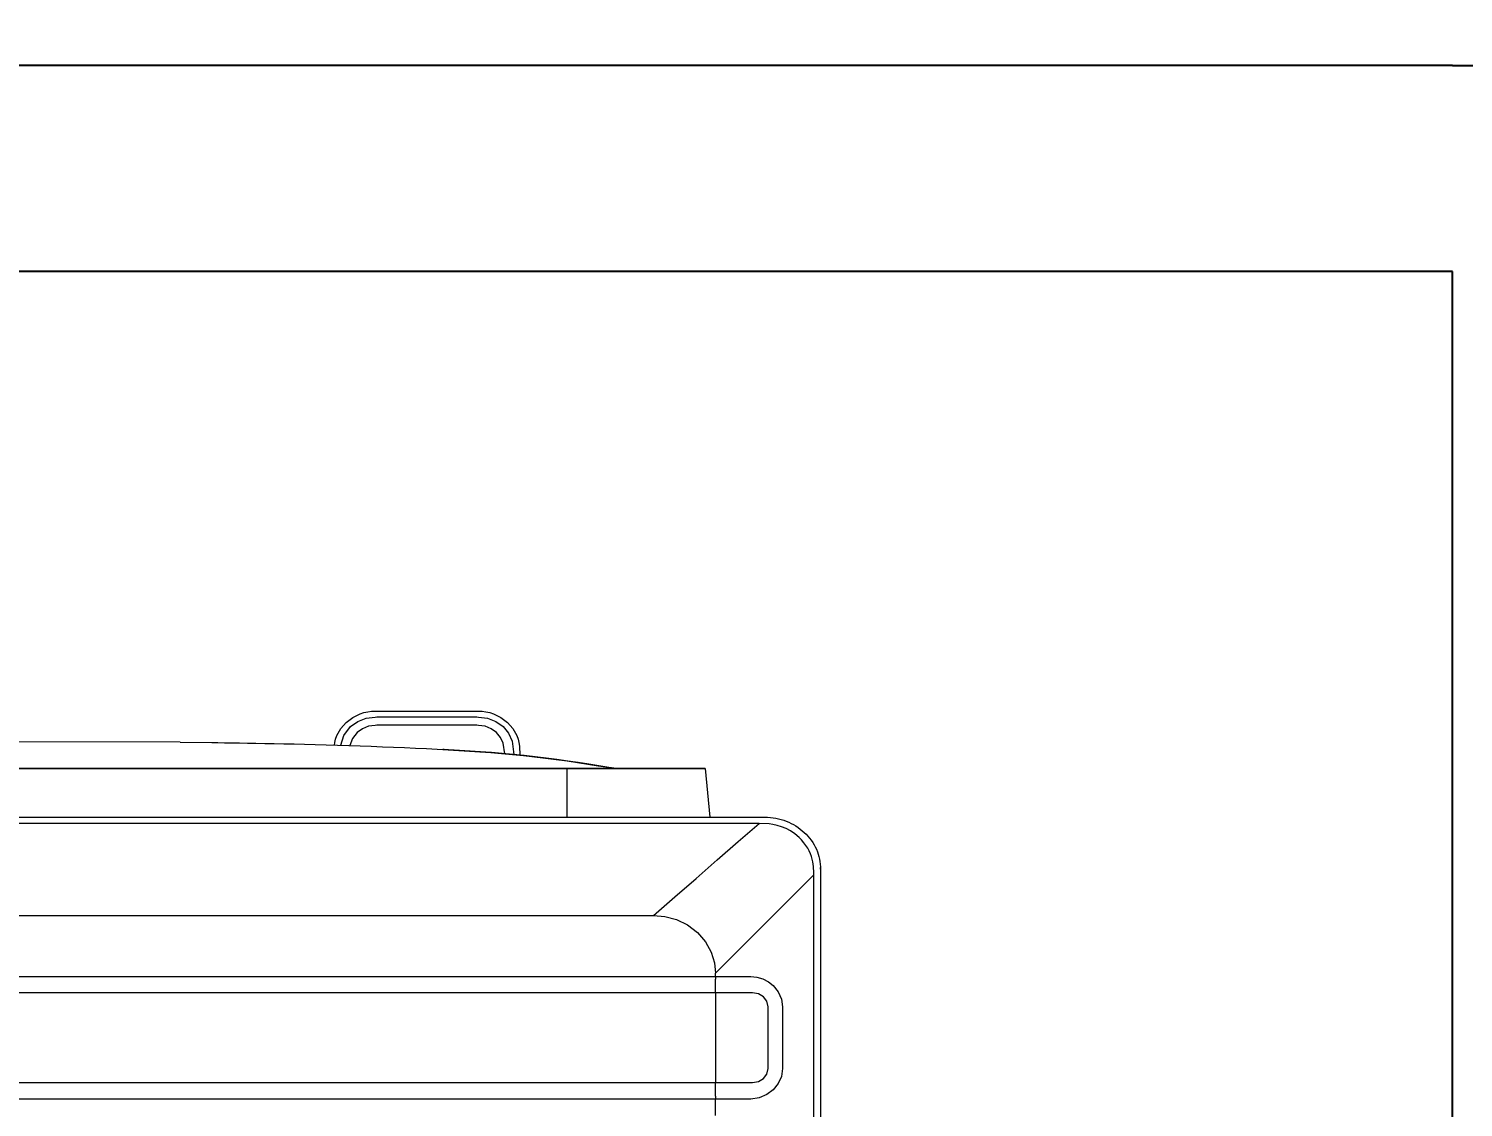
# Model space of a CAD drawing. Header units: millimetres. Extents: x -297 to 39764, y -29258 to 20315.
# Drawn here: x 14570 to 15267, y -15599 to -15074 of the extents above; entities that cross this region are included whole.
import ezdxf

# ---------------------------------------------------------------- set-up
doc = ezdxf.new("R2010")
doc.units = ezdxf.units.MM
doc.layers.get('Defpoints').update_dxf_attribs({"color": 250})
for name, color, linetype in [('.ZT-空调.检修口', 52, 'Continuous'), ('P-轴号.索引', 53, 'Continuous'), ('WINDOW', 4, 'Continuous')]:
    doc.layers.add(name, color=color, linetype=linetype)
doc.layers.add('ACS_DLJ_SWJ', color=9, linetype='Continuous', lineweight=0)
doc.styles.add('文字样式', font='', dxfattribs={"width": 0.75})
doc.styles.get('文字样式').set_extended_font_data('SimSun')
doc.dimstyles.new('沈阳府1-40(轴距)', dxfattribs={"dimscale": 40, "dimtxt": 3, "dimasz": 1, "dimexe": 0.8, "dimexo": 1, "dimgap": 0.5, "dimtad": 1, "dimdec": 0, "dimrnd": 5, "dimtxsty": '文字样式', "dimblk": 'ARCHTICK', "dimcen": 1, "dimdle": 0.55, "dimclrd": 252, "dimclre": 252, "dimclrt": 53, "dimadec": 0, "dimazin": 0, "dimtfac": 1, "dimtdec": 0, "dimtix": 1, "dimtmove": 2, "dimatfit": 3, "dimfxl": 3, "dimfxlon": 1, "dimarcsym": 0})

# ---------------------------------------------------------------- blocks, each defined once
blk = doc.blocks.new('_ArchTick')
at = {"color": 0, "linetype": 'ByBlock', "const_width": 0.4}
blk.add_lwpolyline([(-0.5, -0.5), (0.5, 0.5)], dxfattribs=at)
blk = doc.blocks.new('*D133')
at = {"layer": 'Defpoints', "color": 0, "transparency": 16777216}
for p in [(19861.91, -14429.73), (6861.91, -14765.4), (19861.91, -15864.21)]:
    blk.add_point(p, dxfattribs=at)
at = {"layer": 'P-轴号.索引', "color": 252, "lineweight": -2}
for p, q in [((6861.91, -14549.73), (6861.91, -14397.73)), ((19861.91, -14549.73), (19861.91, -14397.73)), ((6839.91, -14429.73), (19883.91, -14429.73))]:
    blk.add_line(p, q, dxfattribs=at)
at = {"layer": 'P-轴号.索引', "color": 252, "lineweight": -2, "xscale": 40, "yscale": 40, "zscale": 40, "rotation": 180}
blk.add_blockref('_ArchTick', (6861.91, -14429.73), dxfattribs=at)
at = {"layer": 'P-轴号.索引', "color": 252, "lineweight": -2, "xscale": 40, "yscale": 40, "zscale": 40}
blk.add_blockref('_ArchTick', (19861.91, -14429.73), dxfattribs=at)
at = {"layer": 'P-轴号.索引', "color": 53, "insert": (13361.91, -14349.73), "char_height": 120, "attachment_point": 5, "style": '文字样式'}
blk.add_mtext('13000', dxfattribs=at)
blk = doc.blocks.new('*D136')
at = {"layer": 'Defpoints', "color": 0, "transparency": 16777216}
for p in [(12711.91, -14765.4), (12711.91, -15565.4), (15361.91, -15565.4)]:
    blk.add_point(p, dxfattribs=at)
at = {"layer": 'P-轴号.索引', "color": 252, "lineweight": -2}
for p, q in [((12711.91, -14885.4), (12711.91, -14733.4)), ((15361.91, -14885.4), (15361.91, -14733.4)), ((15383.91, -14765.4), (12689.91, -14765.4))]:
    blk.add_line(p, q, dxfattribs=at)
at = {"layer": 'P-轴号.索引', "color": 252, "lineweight": -2, "xscale": 40, "yscale": 40, "zscale": 40, "rotation": 180}
blk.add_blockref('_ArchTick', (12711.91, -14765.4), dxfattribs=at)
at = {"layer": 'P-轴号.索引', "color": 252, "lineweight": -2, "xscale": 40, "yscale": 40, "zscale": 40}
blk.add_blockref('_ArchTick', (15361.91, -14765.4), dxfattribs=at)
at = {"layer": 'P-轴号.索引', "color": 53, "insert": (14036.91, -14685.4), "char_height": 120, "attachment_point": 5, "style": '文字样式'}
blk.add_mtext('2650', dxfattribs=at)
blk = doc.blocks.new('retrrrrrrrr')
at = {"layer": 'ACS_DLJ_SWJ', "color": 250, "lineweight": 5}
for p, q in [((-84539.83273, 19564.26732, 1.04893), (-84536.2395, 19566.01396, 1.04893)), ((-84536.2395, 19566.01396, 1.04893), (-84534.37213, 19566.60639, 1.04893)), ((-84534.37213, 19566.60639, 1.04893), (-84532.50993, 19567.01642, 1.04893)), ((-84533.26585, 19563.87989, 1.04893), (-84528.88477, 19564.43681, 1.04893)), ((-84532.50993, 19567.01642, 1.04893), (-84530.68311, 19567.25371, 1.04893)), ((-84530.68311, 19567.25371, 1.04893), (-84528.86406, 19567.32958, 1.04893)), ((-84528.88477, 19564.43681, 1.04893), (-84528.08484, 19564.43843, 1.04893)), ((-84528.86406, 19567.32958, 1.04893), (-84478.76767, 19567.32958, 1.04893)), ((-84528.08484, 19564.43843, 1.04893), (-84527.2849, 19564.43843, 1.04893)), ((-84527.2849, 19564.43843, 1.04893), (-84521.77597, 19564.43843, 1.04893)), ((-84521.77597, 19564.43843, 1.04893), (-84516.26704, 19564.43843, 1.04893)), ((-84516.26704, 19564.43843, 1.04893), (-84498.30693, 19564.43843, 1.04893)), ((-84498.30693, 19564.43843, 1.04893), (-84480.34596, 19564.43843, 1.04893)), ((-84480.34596, 19564.43843, 1.04893), (-84479.54603, 19564.43843, 1.04893)), ((-84479.54603, 19564.43843, 1.04893), (-84478.74696, 19564.43681, 1.04893)), ((-84478.76767, 19567.32958, 1.04893), (-84476.94775, 19567.25371, 1.04893)), ((-84478.74696, 19564.43681, 1.04893), (-84474.36501, 19563.87989, 1.04893)), ((-84476.94775, 19567.25371, 1.04893), (-84475.12093, 19567.01642, 1.04893)), ((-84475.12093, 19567.01642, 1.04893), (-84473.2596, 19566.60639, 1.04893)), ((-84473.2596, 19566.60639, 1.04893), (-84471.39136, 19566.01396, 1.04893)), ((-84471.39136, 19566.01396, 1.04893), (-84467.79813, 19564.26732, 1.04893)), ((-84547.49467, 19555.4857, 1.04893), (-84545.62729, 19558.8466, 1.04893)), ((-84545.62729, 19558.8466, 1.04893), (-84543.03333, 19561.83946, 1.04893)), ((-84544.11803, 19555.4518, 1.04893), (-84540.83545, 19559.78611, 1.04893)), ((-84543.03333, 19561.83946, 1.04893), (-84539.83273, 19564.26732, 1.04893)), ((-84540.83545, 19559.78611, 1.04893), (-84537.32593, 19562.30114, 1.04893)), ((-84535.12633, 19558.71908, 1.04893), (-84537.70216, 19556.86428, 1.04893)), ((-84537.32593, 19562.30114, 1.04893), (-84533.26585, 19563.87989, 1.04893)), ((-84532.15009, 19559.90718, 1.04893), (-84535.12633, 19558.71908, 1.04893)), ((-84528.93568, 19560.37209, 1.04893), (-84532.15009, 19559.90718, 1.04893)), ((-84528.10727, 19560.40437, 1.04893), (-84528.93568, 19560.37209, 1.04893)), ((-84527.27886, 19560.4189, 1.04893), (-84528.10727, 19560.40437, 1.04893)), ((-84527.27282, 19560.4189, 1.04893), (-84527.27886, 19560.4189, 1.04893)), ((-84527.26678, 19560.4189, 1.04893), (-84527.27282, 19560.4189, 1.04893)), ((-84527.2616, 19560.40276, 1.04893), (-84527.26678, 19560.4189, 1.04893)), ((-84527.25556, 19560.38823, 1.04893), (-84527.2616, 19560.40276, 1.04893)), ((-84526.4004, 19560.38823, 1.04893), (-84527.25556, 19560.38823, 1.04893)), ((-84525.5461, 19560.38823, 1.04893), (-84526.4004, 19560.38823, 1.04893)), ((-84519.94053, 19560.38984, 1.04893), (-84525.5461, 19560.38823, 1.04893)), ((-84514.33581, 19560.38984, 1.04893), (-84519.94053, 19560.38984, 1.04893)), ((-84507.87594, 19560.39146, 1.04893), (-84514.33581, 19560.38984, 1.04893)), ((-84501.41606, 19560.39146, 1.04893), (-84507.87594, 19560.39146, 1.04893)), ((-84494.40219, 19560.38984, 1.04893), (-84501.41606, 19560.39146, 1.04893)), ((-84487.38918, 19560.38984, 1.04893), (-84494.40219, 19560.38984, 1.04893)), ((-84483.88224, 19560.38823, 1.04893), (-84487.38918, 19560.38984, 1.04893)), ((-84480.3753, 19560.38823, 1.04893), (-84483.88224, 19560.38823, 1.04893)), ((-84480.37012, 19560.40276, 1.04893), (-84480.3753, 19560.38823, 1.04893)), ((-84480.36408, 19560.4189, 1.04893), (-84480.37012, 19560.40276, 1.04893)), ((-84480.3589, 19560.4189, 1.04893), (-84480.36408, 19560.4189, 1.04893)), ((-84480.35286, 19560.4189, 1.04893), (-84480.3589, 19560.4189, 1.04893)), ((-84479.52532, 19560.39307, 1.04893), (-84480.35286, 19560.4189, 1.04893)), ((-84478.69518, 19560.37209, 1.04893), (-84479.52532, 19560.39307, 1.04893)), ((-84475.47732, 19559.90556, 1.04893), (-84478.69518, 19560.37209, 1.04893)), ((-84472.49591, 19558.71262, 1.04893), (-84475.47732, 19559.90556, 1.04893)), ((-84474.36501, 19563.87989, 1.04893), (-84470.30321, 19562.29952, 1.04893)), ((-84469.91834, 19556.8546, 1.04893), (-84472.49591, 19558.71262, 1.04893)), ((-84470.30321, 19562.29952, 1.04893), (-84466.79282, 19559.78449, 1.04893)), ((-84467.79813, 19564.26732, 1.04893), (-84464.5984, 19561.83946, 1.04893)), ((-84466.79282, 19559.78449, 1.04893), (-84464.10566, 19556.50269, 1.04893)), ((-84464.5984, 19561.83946, 1.04893), (-84462.00357, 19558.8466, 1.04893)), ((-84462.00357, 19558.8466, 1.04893), (-84460.1362, 19555.4857, 1.04893)), ((-84623.66355, 19552.17322, 1.04893), (-84733.09312, 19552.48477, 1.04893)), ((-84623.66355, 19552.17322, 1.04893), (-84608.37161, 19552.00533, 1.04893)), ((-84608.37161, 19552.00533, 1.04893), (-84605.45406, 19551.96821, 1.04893)), ((-84605.45406, 19551.96821, 1.04893), (-84602.14473, 19551.92462, 1.04893)), ((-84602.14473, 19551.92462, 1.04893), (-84598.64038, 19551.87458, 1.04893)), ((-84598.64038, 19551.87458, 1.04893), (-84594.93411, 19551.81969, 1.04893)), ((-84594.93411, 19551.81969, 1.04893), (-84591.01728, 19551.75835, 1.04893)), ((-84591.01728, 19551.75835, 1.04893), (-84586.88731, 19551.68732, 1.04893)), ((-84586.88731, 19551.68732, 1.04893), (-84582.54764, 19551.60984, 1.04893)), ((-84582.54764, 19551.60984, 1.04893), (-84578.00778, 19551.52267, 1.04893)), ((-84578.00778, 19551.52267, 1.04893), (-84573.27635, 19551.4242, 1.04893)), ((-84573.27635, 19551.4242, 1.04893), (-84568.36716, 19551.31604, 1.04893)), ((-84568.36716, 19551.31604, 1.04893), (-84563.2871, 19551.19659, 1.04893)), ((-84563.2871, 19551.19659, 1.04893), (-84558.05258, 19551.06422, 1.04893)), ((-84558.05258, 19551.06422, 1.04893), (-84552.69553, 19550.91893, 1.04893)), ((-84552.69553, 19550.91893, 1.04893), (-84547.25391, 19550.75912, 1.04893)), ((-84548.75093, 19550.80308, 1.04893), (-84548.56728, 19551.99726, 1.04893)), ((-84548.56728, 19551.99726, 1.04893), (-84548.12892, 19553.73906, 1.04893)), ((-84548.12892, 19553.73906, 1.04893), (-84547.49467, 19555.4857, 1.04893)), ((-84547.25391, 19550.75912, 1.04893), (-84541.77432, 19550.58801, 1.04893)), ((-84545.59103, 19550.70719, 1.04893), (-84544.11803, 19555.4518, 1.04893)), ((-84541.77432, 19550.58801, 1.04893), (-84536.29732, 19550.40398, 1.04893)), ((-84539.95786, 19554.00218, 1.04893), (-84541.20907, 19550.56901, 1.04893)), ((-84537.70216, 19556.86428, 1.04893), (-84539.95786, 19554.00218, 1.04893)), ((-84467.93447, 19554.44449, 1.04893), (-84469.91834, 19556.8546, 1.04893)), ((-84466.66424, 19551.66149, 1.04893), (-84467.93447, 19554.44449, 1.04893)), ((-84465.83031, 19546.60701, 1.04893), (-84466.66424, 19551.66149, 1.04893)), ((-84464.10566, 19556.50269, 1.04893), (-84462.41692, 19552.70431, 1.04893)), ((-84462.41692, 19552.70431, 1.04893), (-84461.47142, 19546.19594, 1.04893)), ((-84460.1362, 19555.4857, 1.04893), (-84459.50195, 19553.73906, 1.04893)), ((-84459.50195, 19553.73906, 1.04893), (-84459.06358, 19551.99726, 1.04893)), ((-84459.06358, 19551.99726, 1.04893), (-84458.81074, 19550.28775, 1.04893)), ((-84536.29732, 19550.40398, 1.04893), (-84530.8393, 19550.20865, 1.04893)), ((-84530.8393, 19550.20865, 1.04893), (-84525.4089, 19550.00041, 1.04893)), ((-84525.4089, 19550.00041, 1.04893), (-84520.00697, 19549.78087, 1.04893)), ((-84520.00697, 19549.78087, 1.04893), (-84514.63439, 19549.54842, 1.04893)), ((-84514.63439, 19549.54842, 1.04893), (-84509.29373, 19549.30305, 1.04893)), ((-84509.29373, 19549.30305, 1.04893), (-84503.98759, 19549.04477, 1.04893)), ((-84503.98759, 19549.04477, 1.04893), (-84498.71596, 19548.77357, 1.04893)), ((-84498.71596, 19548.77357, 1.04893), (-84493.48144, 19548.48946, 1.04893)), ((-84495.72764, 19548.61376, 1.04893), (-84496.0987, 19548.63474, 1.04893)), ((-84487.97683, 19548.17629, 1.04893), (-84495.80186, 19548.6186, 1.04893)), ((-84495.35658, 19548.59438, 1.04893), (-84495.72764, 19548.61376, 1.04893)), ((-84493.48144, 19548.48946, 1.04893), (-84488.28748, 19548.19243, 1.04893)), ((-84488.28748, 19548.19243, 1.04893), (-84483.13408, 19547.88411, 1.04893)), ((-84482.81997, 19547.86635, 1.04893), (-84487.97683, 19548.17629, 1.04893)), ((-84483.13408, 19547.88411, 1.04893), (-84478.02382, 19547.56125, 1.04893)), ((-84477.7054, 19547.5435, 1.04893), (-84482.81997, 19547.86635, 1.04893)), ((-84478.02382, 19547.56125, 1.04893), (-84472.75134, 19547.18997, 1.04893)), ((-84472.4286, 19547.17221, 1.04893), (-84477.7054, 19547.5435, 1.04893)), ((-84472.75134, 19547.18997, 1.04893), (-84467.45123, 19546.75735, 1.04893)), ((-84467.12505, 19546.73959, 1.04893), (-84472.4286, 19547.17221, 1.04893)), ((-84467.45123, 19546.75735, 1.04893), (-84462.12525, 19546.26338, 1.04893)), ((-84461.79474, 19546.24562, 1.04893), (-84467.12505, 19546.73959, 1.04893)), ((-84462.12525, 19546.26338, 1.04893), (-84456.7889, 19545.71292, 1.04893)), ((-84456.45495, 19545.69354, 1.04893), (-84461.79474, 19546.24562, 1.04893)), ((-84458.81074, 19550.28775, 1.04893), (-84458.60155, 19545.8999, 1.04893)), ((-84456.7889, 19545.71292, 1.04893), (-84451.46464, 19545.10918, 1.04893)), ((-84451.12637, 19545.09142, 1.04893), (-84456.45495, 19545.69354, 1.04893)), ((-84451.46464, 19545.10918, 1.04893), (-84446.16454, 19544.46024, 1.04893)), ((-84445.82282, 19544.44087, 1.04893), (-84451.12637, 19545.09142, 1.04893)), ((-84446.16454, 19544.46024, 1.04893), (-84440.90413, 19543.77095, 1.04893)), ((-84440.55896, 19543.74997, 1.04893), (-84445.82282, 19544.44087, 1.04893)), ((-84440.90413, 19543.77095, 1.04893), (-84435.69464, 19543.04776, 1.04893)), ((-84435.34688, 19543.02677, 1.04893), (-84440.55896, 19543.74997, 1.04893)), ((-84435.80423, 19539.34463, 1.04893), (-84951.7926, 19539.34463, 1.04893)), ((-84427.0179, 19539.34463, 1.04893), (-84435.80423, 19539.34463, 1.04893)), ((-84435.80423, 19539.34463, 1.04893), (-84435.80423, 19515.72788, 1.04893)), ((-84435.69464, 19543.04776, 1.04893), (-84430.55245, 19542.29712, 1.04893)), ((-84430.20038, 19542.27614, 1.04893), (-84435.34688, 19543.02677, 1.04893)), ((-84430.55245, 19542.29712, 1.04893), (-84425.49397, 19541.52873, 1.04893)), ((-84425.13931, 19541.50775, 1.04893), (-84430.20038, 19542.27614, 1.04893)), ((-84418.38259, 19539.34463, 1.04893), (-84427.0179, 19539.34463, 1.04893)), ((-84425.49397, 19541.52873, 1.04893), (-84420.53818, 19540.75388, 1.04893)), ((-84420.18093, 19540.73128, 1.04893), (-84425.13931, 19541.50775, 1.04893)), ((-84420.53818, 19540.75388, 1.04893), (-84415.69802, 19539.97581, 1.04893)), ((-84415.33818, 19539.95321, 1.04893), (-84420.18093, 19540.73128, 1.04893)), ((-84410.04498, 19539.34463, 1.04893), (-84418.38259, 19539.34463, 1.04893)), ((-84415.69802, 19539.97581, 1.04893), (-84414.58312, 19539.79501, 1.04893)), ((-84411.60602, 19539.34463, 1.04893), (-84415.33818, 19539.95321, 1.04893)), ((-84414.58312, 19539.79501, 1.04893), (-84413.47512, 19539.61421, 1.04893)), ((-84413.47512, 19539.61421, 1.04893), (-84411.81916, 19539.34301, 1.04893)), ((-84402.14833, 19539.34463, 1.04893), (-84410.04498, 19539.34463, 1.04893)), ((-84394.82726, 19539.34463, 1.04893), (-84402.14833, 19539.34463, 1.04893)), ((-84388.20774, 19539.34463, 1.04893), (-84394.82726, 19539.34463, 1.04893)), ((-84382.40196, 19539.34463, 1.04893), (-84388.20774, 19539.34463, 1.04893)), ((-84377.51003, 19539.34463, 1.04893), (-84382.40196, 19539.34463, 1.04893)), ((-84373.61563, 19539.34463, 1.04893), (-84377.51003, 19539.34463, 1.04893)), ((-84370.78609, 19539.34463, 1.04893), (-84373.61563, 19539.34463, 1.04893)), ((-84369.06801, 19539.34463, 1.04893), (-84370.78609, 19539.34463, 1.04893)), ((-84368.49243, 19539.34463, 1.04893), (-84369.06801, 19539.34463, 1.04893)), ((-84368.49243, 19539.34463, 1.04893), (-84366.28334, 19515.72788, 1.04893)), ((-84834.44913, 19515.72788, 1.04893), (-84588.38103, 19515.72788, 1.04893)), ((-84588.38103, 19515.72788, 1.04893), (-84342.31208, 19515.72788, 1.04893)), ((-84342.31208, 19515.72788, 1.04893), (-84340.92017, 19515.72788, 1.04893)), ((-84340.92017, 19515.72788, 1.04893), (-84339.50066, 19515.72788, 1.04893)), ((-84339.50066, 19515.72788, 1.04893), (-84338.17347, 19515.68591, 1.04893)), ((-84338.17347, 19515.68591, 1.04893), (-84336.84888, 19515.60681, 1.04893)), ((-84336.84888, 19515.60681, 1.04893), (-84335.53119, 19515.45668, 1.04893)), ((-84588.4052, 19512.63656, 1.04893), (-84834.44913, 19512.64301, 1.04893)), ((-84342.36126, 19512.63171, 1.04893), (-84588.4052, 19512.63656, 1.04893)), ((-84352.49807, 19503.83395, 1.04893), (-84342.37374, 19512.63171, 1.04893)), ((-84337.49435, 19512.41863, 1.04893), (-84342.36126, 19512.63171, 1.04893)), ((-84335.62439, 19512.18133, 1.04893), (-84337.49435, 19512.41863, 1.04893)), ((-84333.52575, 19511.72934, 1.04893), (-84335.62439, 19512.18133, 1.04893)), ((-84335.53119, 19515.45668, 1.04893), (-84334.22299, 19515.24199, 1.04893)), ((-84334.22299, 19515.24199, 1.04893), (-84332.92774, 19514.96917, 1.04893)), ((-84331.47802, 19511.09332, 1.04893), (-84333.52575, 19511.72934, 1.04893)), ((-84332.92774, 19514.96917, 1.04893), (-84331.64802, 19514.63825, 1.04893)), ((-84331.64802, 19514.63825, 1.04893), (-84330.38728, 19514.24921, 1.04893)), ((-84329.2508, 19510.18125, 1.04893), (-84331.47802, 19511.09332, 1.04893)), ((-84330.38728, 19514.24921, 1.04893), (-84329.14898, 19513.80206, 1.04893)), ((-84327.13145, 19509.07064, 1.04893), (-84329.2508, 19510.18125, 1.04893)), ((-84329.14898, 19513.80206, 1.04893), (-84327.93484, 19513.29841, 1.04893)), ((-84327.93484, 19513.29841, 1.04893), (-84326.74918, 19512.73987, 1.04893)), ((-84324.93099, 19507.60811, 1.04893), (-84327.13145, 19509.07064, 1.04893)), ((-84326.74918, 19512.73987, 1.04893), (-84325.59372, 19512.12806, 1.04893)), ((-84325.59372, 19512.12806, 1.04893), (-84324.47191, 19511.4646, 1.04893)), ((-84324.47191, 19511.4646, 1.04893), (-84323.38635, 19510.74948, 1.04893)), ((-84323.38635, 19510.74948, 1.04893), (-84322.33962, 19509.98431, 1.04893)), ((-84322.33962, 19509.98431, 1.04893), (-84321.33431, 19509.17395, 1.04893)), ((-84321.33431, 19509.17395, 1.04893), (-84320.37214, 19508.31677, 1.04893)), ((-84362.69874, 19494.94417, 1.04893), (-84352.49807, 19503.83395, 1.04893)), ((-84322.91951, 19505.92443, 1.04893), (-84324.93099, 19507.60811, 1.04893)), ((-84321.67689, 19504.67014, 1.04893), (-84322.91951, 19505.92443, 1.04893)), ((-84320.53955, 19503.33191, 1.04893), (-84321.67689, 19504.67014, 1.04893)), ((-84319.57652, 19502.00983, 1.04893), (-84320.53955, 19503.33191, 1.04893)), ((-84320.37214, 19508.31677, 1.04893), (-84319.45658, 19507.41763, 1.04893)), ((-84318.71619, 19500.62801, 1.04893), (-84319.57652, 19502.00983, 1.04893)), ((-84319.45658, 19507.41763, 1.04893), (-84318.58933, 19506.47812, 1.04893)), ((-84318.58933, 19506.47812, 1.04893), (-84317.77301, 19505.49826, 1.04893)), ((-84317.77301, 19505.49826, 1.04893), (-84317.00845, 19504.48289, 1.04893)), ((-84317.00845, 19504.48289, 1.04893), (-84316.2974, 19503.43361, 1.04893)), ((-84316.2974, 19503.43361, 1.04893), (-84315.6433, 19502.35367, 1.04893)), ((-84315.6433, 19502.35367, 1.04893), (-84315.04615, 19501.24305, 1.04893)), ((-84372.95808, 19485.98337, 1.04893), (-84362.69874, 19494.94417, 1.04893)), ((-84318.01204, 19499.29463, 1.04893), (-84318.71619, 19500.62801, 1.04893)), ((-84317.40195, 19497.9225, 1.04893), (-84318.01204, 19499.29463, 1.04893)), ((-84316.92647, 19496.62624, 1.04893), (-84317.40195, 19497.9225, 1.04893)), ((-84316.53212, 19495.30577, 1.04893), (-84316.92647, 19496.62624, 1.04893)), ((-84316.24217, 19494.0757, 1.04893), (-84316.53212, 19495.30577, 1.04893)), ((-84315.04615, 19501.24305, 1.04893), (-84314.50855, 19500.10822, 1.04893)), ((-84314.50855, 19500.10822, 1.04893), (-84314.02963, 19498.94917, 1.04893)), ((-84314.02963, 19498.94917, 1.04893), (-84313.61369, 19497.77076, 1.04893)), ((-84313.61369, 19497.77076, 1.04893), (-84313.26076, 19496.57297, 1.04893)), ((-84313.26076, 19496.57297, 1.04893), (-84312.96909, 19495.36227, 1.04893)), ((-84312.96909, 19495.36227, 1.04893), (-84312.73869, 19494.13865, 1.04893)), ((-84315.75462, 19487.74292, 1.04893), (-84325.16657, 19478.26717, 1.04893)), ((-84316.03075, 19492.83271, 1.04893), (-84316.24217, 19494.0757, 1.04893)), ((-84315.90736, 19491.6882, 1.04893), (-84316.03075, 19492.83271, 1.04893)), ((-84315.82279, 19490.54045, 1.04893), (-84315.90736, 19491.6882, 1.04893)), ((-84315.79431, 19489.83663, 1.04893), (-84315.82279, 19490.54045, 1.04893)), ((-84315.76497, 19489.13442, 1.04893), (-84315.79431, 19489.83663, 1.04893)), ((-84315.73391, 19488.45966, 1.04893), (-84315.76497, 19489.13442, 1.04893)), ((-84315.75462, 19425.17388, 1.04893), (-84315.76066, 19487.74938, 1.04893)), ((-84315.74858, 19487.73808, 1.04893), (-84315.72528, 19487.74938, 1.04893)), ((-84315.70112, 19487.78651, 1.04893), (-84315.73391, 19488.45966, 1.04893)), ((-84315.72528, 19487.74938, 1.04893), (-84315.70198, 19487.76229, 1.04893)), ((-84312.73869, 19494.13865, 1.04893), (-84312.57904, 19492.90535, 1.04893)), ((-84312.57904, 19492.90535, 1.04893), (-84312.49361, 19491.66721, 1.04893)), ((-84312.49361, 19491.66721, 1.04893), (-84312.44874, 19490.42584, 1.04893)), ((-84312.44874, 19490.48718, 1.04893), (-84312.44874, 19491.26849, 1.04893)), ((-84312.44874, 19490.42584, 1.04893), (-84312.44874, 19489.11021, 1.04893)), ((-84312.44874, 19489.11021, 1.04893), (-84312.44874, 19487.79619, 1.04893)), ((-84312.44874, 19487.79619, 1.04893), (-84312.44874, 19425.19809, 1.04893)), ((-84383.26403, 19476.97414, 1.04893), (-84372.95808, 19485.98337, 1.04893)), ((-84393.60449, 19467.93424, 1.04893), (-84383.26403, 19476.97414, 1.04893)), ((-84325.16657, 19478.26717, 1.04893), (-84334.67344, 19468.72361, 1.04893)), ((-84834.44913, 19467.93424, 1.04893), (-84614.02724, 19467.93424, 1.04893)), ((-84614.02724, 19467.93424, 1.04893), (-84393.60449, 19467.93424, 1.04893)), ((-84393.60449, 19467.93424, 1.04893), (-84388.1318, 19467.46126, 1.04893)), ((-84388.1318, 19467.46126, 1.04893), (-84382.54089, 19465.95999, 1.04893)), ((-84334.67344, 19468.72361, 1.04893), (-84344.25366, 19459.12679, 1.04893)), ((-84382.54089, 19465.95999, 1.04893), (-84377.15881, 19463.34487, 1.04893)), ((-84377.15881, 19463.34487, 1.04893), (-84372.35058, 19459.69985, 1.04893)), ((-84372.35058, 19459.69985, 1.04893), (-84368.45274, 19455.2025, 1.04893)), ((-84368.45274, 19455.2025, 1.04893), (-84365.65685, 19450.16921, 1.04893)), ((-84344.25366, 19459.12679, 1.04893), (-84353.8848, 19449.48799, 1.04893)), ((-84365.65685, 19450.16921, 1.04893), (-84364.05267, 19444.93898, 1.04893)), ((-84353.8848, 19449.48799, 1.04893), (-84363.547, 19439.82014, 1.04893)), ((-84364.05267, 19444.93898, 1.04893), (-84363.547, 19439.82014, 1.04893)), ((-84363.547, 19439.07435, 1.04893), (-84363.547, 19439.82014, 1.04893)), ((-84363.547, 19438.32855, 1.04893), (-84363.547, 19439.07435, 1.04893)), ((-85301.34383, 19438.32855, 1.04893), (-84363.547, 19438.32855, 1.04893)), ((-84363.547, 19438.32855, 1.04893), (-84363.547, 19437.61182, 1.04893)), ((-84363.547, 19438.32855, 1.04893), (-84361.80302, 19438.32855, 1.04893)), ((-84363.547, 19437.61182, 1.04893), (-84363.547, 19437.00324, 1.04893)), ((-84363.547, 19435.01446, 1.04893), (-84363.547, 19437.00324, 1.04893)), ((-84363.547, 19433.0273, 1.04893), (-84363.547, 19435.01446, 1.04893)), ((-84363.547, 19431.81014, 1.04893), (-84363.547, 19433.0273, 1.04893)), ((-84361.80302, 19438.32855, 1.04893), (-84360.05991, 19438.33017, 1.04893)), ((-84360.05991, 19438.33017, 1.04893), (-84357.7766, 19438.33178, 1.04893)), ((-84357.7766, 19438.33178, 1.04893), (-84355.49588, 19438.33501, 1.04893)), ((-84355.49588, 19438.33501, 1.04893), (-84353.21689, 19438.33824, 1.04893)), ((-84353.21689, 19438.33824, 1.04893), (-84350.94049, 19438.34147, 1.04893)), ((-84350.94049, 19438.34147, 1.04893), (-84348.6684, 19438.34308, 1.04893)), ((-84348.6684, 19438.34308, 1.04893), (-84346.40063, 19438.3447, 1.04893)), ((-84346.40063, 19438.34631, 1.04893), (-84343.36398, 19437.98149, 1.04893)), ((-84343.36398, 19437.98149, 1.04893), (-84340.46714, 19437.10171, 1.04893)), ((-84340.46714, 19437.10171, 1.04893), (-84337.79292, 19435.7312, 1.04893)), ((-84337.79292, 19435.7312, 1.04893), (-84335.45094, 19433.91192, 1.04893)), ((-84335.45094, 19433.91192, 1.04893), (-84332.99159, 19430.87548, 1.04893)), ((-84363.547, 19430.37667, 1.04893), (-85301.34383, 19430.37667, 1.04893)), ((-84363.547, 19430.37667, 1.04893), (-84363.547, 19431.81014, 1.04893)), ((-84354.52681, 19430.37667, 1.04893), (-84363.547, 19430.37667, 1.04893)), ((-84363.547, 19430.37667, 1.04893), (-84363.547, 19386.66228, 1.04893)), ((-84345.54892, 19430.37667, 1.04893), (-84354.52681, 19430.37667, 1.04893)), ((-84342.67882, 19429.8601, 1.04893), (-84345.54892, 19430.37667, 1.04893)), ((-84340.21344, 19428.4234, 1.04893), (-84342.67882, 19429.8601, 1.04893)), ((-84338.51261, 19426.2054, 1.04893), (-84340.21344, 19428.4234, 1.04893)), ((-84337.88957, 19423.51764, 1.04893), (-84338.51261, 19426.2054, 1.04893)), ((-84332.99159, 19430.87548, 1.04893), (-84331.43142, 19427.33539, 1.04893)), ((-84331.43142, 19427.33539, 1.04893), (-84330.89382, 19423.50634, 1.04893)), ((-84315.74858, 19362.6, 1.04893), (-84315.75462, 19425.17388, 1.04893)), ((-84312.44874, 19425.19809, 1.04893), (-84312.44874, 19362.6, 1.04893)), ((-84337.88957, 19393.52131, 1.04893), (-84337.88957, 19423.51764, 1.04893)), ((-84330.89468, 19419.75801, 1.04893), (-84330.89554, 19412.25973, 1.04893)), ((-84330.89382, 19421.63218, 1.04893), (-84330.89468, 19419.75801, 1.04893)), ((-84330.89382, 19423.50634, 1.04893), (-84330.89382, 19421.63218, 1.04893)), ((-84330.89554, 19412.25973, 1.04893), (-84330.89727, 19404.76307, 1.04893)), ((-84330.89727, 19404.76307, 1.04893), (-84330.89813, 19399.1438, 1.04893)), ((-84330.89813, 19399.1438, 1.04893), (-84330.89813, 19393.52453, 1.04893)), ((-84340.21775, 19388.6107, 1.04893), (-84338.51174, 19390.83193, 1.04893)), ((-84338.51174, 19390.83193, 1.04893), (-84337.88957, 19393.52131, 1.04893)), ((-84330.89813, 19393.52453, 1.04893), (-84331.43833, 19389.71002, 1.04893)), ((-85301.34469, 19386.66228, 1.04893), (-84363.547, 19386.66228, 1.04893)), ((-84363.547, 19385.22881, 1.04893), (-84363.547, 19386.66228, 1.04893)), ((-84363.547, 19386.66228, 1.04893), (-84361.70982, 19386.66228, 1.04893)), ((-84363.547, 19384.01165, 1.04893), (-84363.547, 19385.22881, 1.04893)), ((-84363.547, 19382.02449, 1.04893), (-84363.547, 19384.01165, 1.04893)), ((-84361.70982, 19386.66228, 1.04893), (-84359.87351, 19386.66228, 1.04893)), ((-84359.87351, 19386.66228, 1.04893), (-84357.47544, 19386.66228, 1.04893)), ((-84357.47544, 19386.66228, 1.04893), (-84355.07995, 19386.66228, 1.04893)), ((-84355.07995, 19386.66228, 1.04893), (-84352.68964, 19386.66228, 1.04893)), ((-84352.68964, 19386.66228, 1.04893), (-84350.30278, 19386.66228, 1.04893)), ((-84350.30278, 19386.66228, 1.04893), (-84347.92887, 19386.66228, 1.04893)), ((-84347.92887, 19386.66228, 1.04893), (-84345.56013, 19386.66228, 1.04893)), ((-84345.56013, 19386.66228, 1.04893), (-84342.68831, 19387.174, 1.04893)), ((-84342.68831, 19387.174, 1.04893), (-84340.21775, 19388.6107, 1.04893)), ((-84335.43109, 19383.15609, 1.04893), (-84338.60408, 19380.83477, 1.04893)), ((-84332.99332, 19386.17961, 1.04893), (-84335.43109, 19383.15609, 1.04893)), ((-84331.43833, 19389.71002, 1.04893), (-84332.99332, 19386.17961, 1.04893)), ((-84363.547, 19378.71039, 1.04893), (-85301.34383, 19378.71039, 1.04893)), ((-84363.547, 19380.03571, 1.04893), (-84363.547, 19382.02449, 1.04893)), ((-84363.547, 19380.03571, 1.04893), (-84363.547, 19379.42713, 1.04893)), ((-84363.547, 19379.42713, 1.04893), (-84363.547, 19378.71039, 1.04893)), ((-84361.80043, 19378.71039, 1.04893), (-84363.547, 19378.71039, 1.04893)), ((-84363.547, 19370.65519, 1.04893), (-84363.547, 19378.71039, 1.04893)), ((-84360.05386, 19378.70878, 1.04893), (-84361.80043, 19378.71039, 1.04893)), ((-84357.77142, 19378.70878, 1.04893), (-84360.05386, 19378.70878, 1.04893)), ((-84355.4907, 19378.70717, 1.04893), (-84357.77142, 19378.70878, 1.04893)), ((-84353.21258, 19378.70555, 1.04893), (-84355.4907, 19378.70717, 1.04893)), ((-84350.93704, 19378.70394, 1.04893), (-84353.21258, 19378.70555, 1.04893)), ((-84348.66495, 19378.70232, 1.04893), (-84350.93704, 19378.70394, 1.04893)), ((-84346.39804, 19378.70071, 1.04893), (-84348.66495, 19378.70232, 1.04893)), ((-84346.36093, 19378.70071, 1.04893), (-84346.39804, 19378.70071, 1.04893)), ((-84346.32383, 19378.70071, 1.04893), (-84346.36093, 19378.70071, 1.04893)), ((-84342.3069, 19379.32059, 1.04893), (-84346.32383, 19378.70232, 1.04893)), ((-84338.60408, 19380.83477, 1.04893), (-84342.3069, 19379.32059, 1.04893))]:
    blk.add_line(p, q, dxfattribs=at)
at = {"layer": 'ACS_DLJ_SWJ', "color": 250, "lineweight": 13}
blk.add_line((-85019.1044, 19539.34463, 1.04893), (-84368.49243, 19539.34463, 1.04893), dxfattribs=at)

msp = doc.modelspace()

# ---------------------------------------------------------------- linework, layer by layer
at = {"layer": 'WINDOW', "color": 165}
for p, q in [((15261.91, -15092.08), (15361.91, -15092.08)), ((15261.91, -16142.08), (15261.91, -15192.08))]:
    msp.add_line(p, q, dxfattribs=at)
for points in [[(15261.91, -15092.08), (12711.91, -15092.08), (12711.91, -15442.08)], [(15261.91, -15192.08), (12811.91, -15192.08), (12811.91, -15542.08)]]:
    msp.add_lwpolyline(points, dxfattribs=at)

# ---------------------------------------------------------------- block references
at = {"layer": '.ZT-空调.检修口', "color": 0}
msp.add_blockref('retrrrrrrrr', (99267.32, -34973.19), dxfattribs=at)

# ---------------------------------------------------------------- dimensions: what is measured, and where the dimension line sits
at = {"layer": 'P-轴号.索引'}
dim = msp.add_linear_dim(base=(19861.91, -14429.73), p1=(6861.91, -14765.4), p2=(19861.91, -15864.21), dimstyle='沈阳府1-40(轴距)', dxfattribs=at)
dim.commit()
dim.dimension.update_dxf_attribs({"geometry": '*D133', "text_midpoint": (13361.91, -14349.73)})
dim = msp.add_linear_dim(base=(12711.91, -14765.4), p1=(15361.91, -15565.4), p2=(12711.91, -15565.4), angle=180, dimstyle='沈阳府1-40(轴距)', dxfattribs=at)
dim.commit()
dim.dimension.update_dxf_attribs({"geometry": '*D136', "text_midpoint": (14036.91, -14685.4)})

doc.saveas('drawing.dxf')
